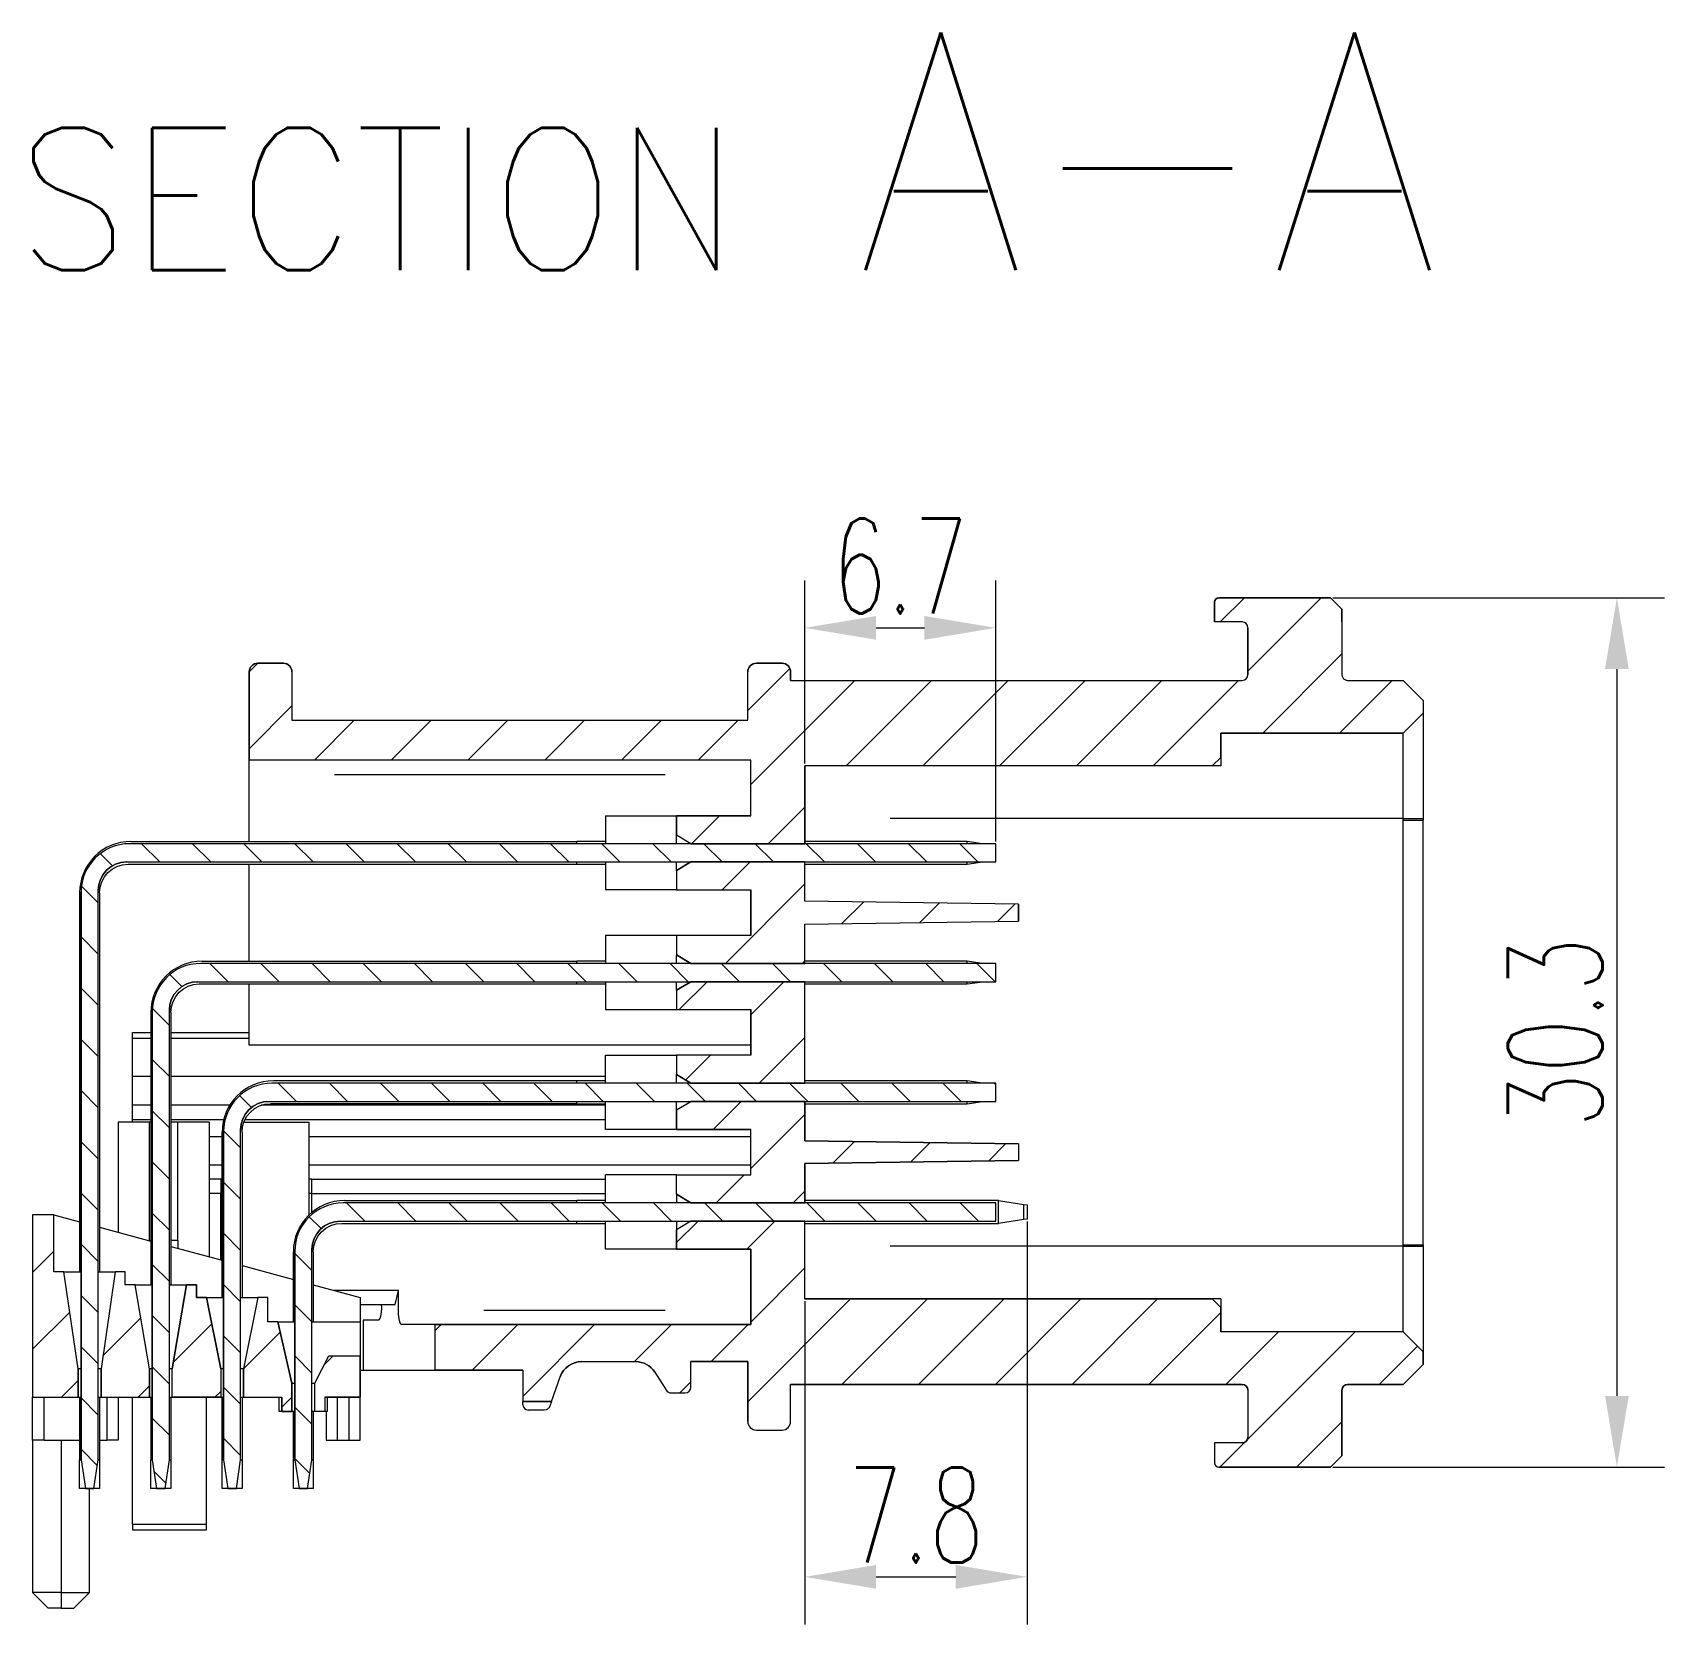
# Model space of a CAD drawing. Header units: millimetres. Extents: x 973 to 1237, y 285 to 472.
# Drawn here: x 1099.93 to 1134.29, y 377.56 to 411.07 of the extents above; entities that cross this region are included whole.
import ezdxf

# ---------------------------------------------------------------- set-up
doc = ezdxf.new("R2010")
doc.units = ezdxf.units.MM
for name, color, linetype, true_color in [('1', 7, 'Continuous', 0xffffff), ('3', 7, 'Continuous', 0xffffff), ('6', 7, 'Continuous', 0xffffff), ('7', 7, 'Continuous', 0xffffff), ('Top', 7, 'Continuous', 0xffffff)]:
    doc.layers.add(name, color=color, linetype=linetype, true_color=true_color)
doc.layers.add('尺寸线层', color=3, linetype='Continuous')
doc.styles.get("Standard").update_dxf_attribs({"font": 'txt', "bigfont": 'gbcbig.shx'})
doc.styles.add('标准', font='txt.shx', dxfattribs={"width": 0.667})
doc.dimstyles.new('小粟', dxfattribs={"dimtxt": 2, "dimasz": 1.5, "dimexe": 1, "dimexo": 0.05, "dimgap": 0.3, "dimtad": 1, "dimdsep": 46, "dimtxsty": 'Standard', "dimcen": 2.5, "dimadec": 0, "dimazin": 0, "dimtfac": 1, "dimtmove": 0, "dimatfit": 3, "dimfxl": 1, "dimlwd": 13, "dimlwe": 13, "dimarcsym": 0})
pattern_1 = [(45, (949.81, 8.5493), (-0.808223, 0.808223), [])]
pattern_2 = [(134.95437, (229.5399, 146.4343), (-0.5392443, -0.5383861), [])]

# ---------------------------------------------------------------- blocks, each defined once
blk = doc.blocks.new('*D556')
at = {"layer": 'DEFPOINTS', "color": 0}
for p in [(1127.257, 399.172), (1127.257, 380.872), (1133.287, 380.872)]:
    blk.add_point(p, dxfattribs=at)
at = {"layer": '尺寸线层', "color": 0, "lineweight": 13}
for p, q in [((1127.307, 399.172), (1134.287, 399.172)), ((1133.287, 397.672), (1133.287, 382.372)), ((1127.307, 380.872), (1134.287, 380.872))]:
    blk.add_line(p, q, dxfattribs=at)
at = {"layer": '尺寸线层', "color": 0}
for points in [[(1133.037, 397.672), (1133.537, 397.672), (1133.287, 399.172)], [(1133.037, 382.372), (1133.537, 382.372), (1133.287, 380.872)]]:
    blk.add_solid(points, dxfattribs=at)
at = {"layer": '尺寸线层', "color": 0, "insert": (1131.987, 390.022), "char_height": 2, "attachment_point": 5, "rotation": 90, "style": '标准'}
blk.add_mtext('30.3', dxfattribs=at)
blk = doc.blocks.new('*D557')
at = {"layer": 'DEFPOINTS', "color": 0}
for p in [(1120.207, 398.538), (1116.187, 395.632), (1120.207, 393.994)]:
    blk.add_point(p, dxfattribs=at)
at = {"layer": '尺寸线层', "color": 0, "lineweight": 13}
for p, q in [((1116.187, 395.682), (1116.187, 399.538)), ((1120.207, 394.044), (1120.207, 399.538)), ((1117.687, 398.538), (1118.707, 398.538))]:
    blk.add_line(p, q, dxfattribs=at)
at = {"layer": '尺寸线层', "color": 0}
for points in [[(1117.687, 398.788), (1117.687, 398.288), (1116.187, 398.538)], [(1118.707, 398.788), (1118.707, 398.288), (1120.207, 398.538)]]:
    blk.add_solid(points, dxfattribs=at)
at = {"layer": '尺寸线层', "color": 0, "insert": (1118.197, 399.838), "char_height": 2, "attachment_point": 5, "style": '标准'}
blk.add_mtext('6.7', dxfattribs=at)
blk = doc.blocks.new('*D558')
at = {"layer": 'DEFPOINTS', "color": 0}
for p in [(1120.867, 386.092), (1116.187, 384.412), (1120.867, 378.562)]:
    blk.add_point(p, dxfattribs=at)
at = {"layer": '尺寸线层', "color": 0, "lineweight": 13}
for p, q in [((1120.867, 386.042), (1120.867, 377.562)), ((1116.187, 384.362), (1116.187, 377.562)), ((1117.687, 378.562), (1119.367, 378.562))]:
    blk.add_line(p, q, dxfattribs=at)
at = {"layer": '尺寸线层', "color": 0}
for points in [[(1117.687, 378.812), (1117.687, 378.312), (1116.187, 378.562)], [(1119.367, 378.812), (1119.367, 378.312), (1120.867, 378.562)]]:
    blk.add_solid(points, dxfattribs=at)
at = {"layer": '尺寸线层', "color": 0, "insert": (1118.527, 379.862), "char_height": 2, "attachment_point": 5, "style": '标准'}
blk.add_mtext('7.8', dxfattribs=at)

msp = doc.modelspace()

# ---------------------------------------------------------------- hatches: boundary and pattern name
at = {"layer": 'Top', "linetype": 'Continuous', "lineweight": 15}
h = msp.add_hatch(dxfattribs=at)
h.set_pattern_fill('ANSI31', color=4, scale=0.36, style=0)
h.set_pattern_definition(pattern_1)
h.paths.add_polyline_path([(1115.047, 387.022), (1115.047, 387.982), (1113.487, 387.982), (1113.487, 388.39), (1113.787, 388.57), (1116.187, 388.57), (1116.187, 387.742), (1120.687, 387.679), (1120.687, 387.324), (1116.187, 387.262), (1116.187, 386.434), (1113.787, 386.434), (1113.487, 386.614), (1113.487, 387.022)])
edge = h.paths.add_edge_path()
edge.add_line((1116.187, 393.994), (1113.787, 393.994))
edge.add_line((1113.787, 393.994), (1113.487, 394.174))
edge.add_line((1113.487, 394.174), (1113.487, 394.582))
edge.add_line((1113.487, 394.582), (1115.047, 394.582))
edge.add_line((1115.047, 394.582), (1115.047, 395.752))
edge.add_line((1115.047, 395.752), (1104.487, 395.752))
edge.add_line((1104.487, 395.752), (1104.487, 397.612))
edge.add_ellipse((1104.667, 397.612), major_axis=(0, 0.18), ratio=1, start_angle=360, end_angle=450, ccw=False)
edge.add_line((1104.667, 397.792), (1105.207, 397.792))
edge.add_ellipse((1105.207, 397.612), major_axis=(0, 0.18), ratio=1, start_angle=270, end_angle=360, ccw=False)
edge.add_line((1105.387, 397.612), (1105.387, 396.592))
edge.add_line((1105.387, 396.592), (1114.987, 396.592))
edge.add_line((1114.987, 396.592), (1114.987, 397.612))
edge.add_ellipse((1115.167, 397.612), major_axis=(0, 0.18), ratio=1, start_angle=360, end_angle=450, ccw=False)
edge.add_line((1115.167, 397.792), (1115.707, 397.792))
edge.add_ellipse((1115.707, 397.612), major_axis=(0, 0.18), ratio=1, start_angle=270, end_angle=360, ccw=False)
edge.add_line((1115.887, 397.612), (1115.887, 397.432))
edge.add_line((1115.887, 397.432), (1125.398, 397.432))
edge.add_arc((1125.397, 397.552), 0.12, 270.2483, 360)
edge.add_line((1125.517, 397.552), (1125.517, 398.542))
edge.add_arc((1125.397, 398.542), 0.12, 0, 90)
edge.add_line((1125.397, 398.662), (1124.812, 398.662))
edge.add_line((1124.812, 398.662), (1124.812, 399.082))
edge.add_ellipse((1124.902, 399.082), major_axis=(0, 0.09), ratio=1, start_angle=360, end_angle=450, ccw=False)
edge.add_line((1124.902, 399.172), (1127.257, 399.172))
edge.add_line((1127.257, 399.172), (1127.497, 398.932))
edge.add_line((1127.497, 398.932), (1127.497, 398.662))
edge.add_line((1127.497, 398.662), (1127.497, 397.552))
edge.add_arc((1127.617, 397.552), 0.12, 180, 269.7517)
edge.add_line((1127.617, 397.432), (1128.787, 397.432))
edge.add_line((1128.787, 397.432), (1129.207, 397.012))
edge.add_line((1129.207, 397.012), (1129.207, 396.742))
edge.add_line((1129.207, 396.742), (1128.787, 396.322))
edge.add_line((1128.787, 396.322), (1124.947, 396.322))
edge.add_line((1124.947, 396.322), (1124.947, 395.812))
edge.add_line((1124.947, 395.812), (1124.767, 395.632))
edge.add_line((1124.767, 395.632), (1116.187, 395.632))
edge.add_line((1116.187, 395.632), (1116.187, 393.994))
edge = h.paths.add_edge_path()
edge.add_line((1116.187, 386.05), (1113.787, 386.05))
edge.add_line((1113.787, 386.05), (1113.487, 385.87))
edge.add_line((1113.487, 385.87), (1113.487, 385.462))
edge.add_line((1113.487, 385.462), (1115.047, 385.462))
edge.add_line((1115.047, 385.462), (1115.047, 383.872))
edge.add_line((1115.047, 383.872), (1108.397, 383.872))
edge.add_line((1108.397, 383.872), (1108.397, 382.912))
edge.add_line((1108.397, 382.912), (1110.247, 382.912))
edge.add_line((1110.247, 382.912), (1110.247, 382.252))
edge.add_line((1110.247, 382.252), (1110.851, 382.252))
edge.add_line((1110.851, 382.252), (1111.034, 382.772))
edge.add_ellipse((1111.487, 382.612), major_axis=(0, 0.48), ratio=1, start_angle=360, end_angle=430.56, ccw=False)
edge.add_line((1111.487, 383.092), (1112.624, 383.092))
edge.add_ellipse((1112.624, 382.612), major_axis=(0, 0.48), ratio=1, start_angle=302.4712, end_angle=360, ccw=False)
edge.add_line((1113.029, 382.87), (1113.272, 382.487))
edge.add_arc((1113.373, 382.552), 0.12, 212.4712, 270)
edge.add_line((1113.373, 382.432), (1113.667, 382.432))
edge.add_arc((1113.667, 382.552), 0.12, 270, 360)
edge.add_line((1113.787, 382.552), (1113.787, 383.092))
edge.add_line((1113.787, 383.092), (1114.987, 383.092))
edge.add_line((1114.987, 383.092), (1114.987, 381.832))
edge.add_arc((1115.167, 381.832), 0.18, 180, 270)
edge.add_line((1115.167, 381.652), (1115.707, 381.652))
edge.add_arc((1115.707, 381.832), 0.18, 270, 360)
edge.add_line((1115.887, 381.832), (1115.887, 382.612))
edge.add_line((1115.887, 382.612), (1125.397, 382.612))
edge.add_ellipse((1125.397, 382.492), major_axis=(0, 0.12), ratio=1, start_angle=270, end_angle=360, ccw=False)
edge.add_line((1125.517, 382.492), (1125.517, 381.502))
edge.add_ellipse((1125.397, 381.502), major_axis=(0, 0.12), ratio=1, start_angle=180, end_angle=270, ccw=False)
edge.add_line((1125.397, 381.382), (1124.812, 381.382))
edge.add_line((1124.812, 381.382), (1124.812, 380.962))
edge.add_arc((1124.902, 380.962), 0.09, 180, 270)
edge.add_line((1124.902, 380.872), (1127.257, 380.872))
edge.add_line((1127.257, 380.872), (1127.497, 381.112))
edge.add_line((1127.497, 381.112), (1127.497, 381.382))
edge.add_line((1127.497, 381.382), (1127.497, 382.492))
edge.add_ellipse((1127.617, 382.492), major_axis=(0, 0.12), ratio=1, start_angle=360, end_angle=450, ccw=False)
edge.add_line((1127.617, 382.612), (1128.787, 382.612))
edge.add_line((1128.787, 382.612), (1129.207, 383.032))
edge.add_line((1129.207, 383.032), (1129.207, 383.302))
edge.add_line((1129.207, 383.302), (1128.787, 383.722))
edge.add_line((1128.787, 383.722), (1124.947, 383.722))
edge.add_line((1124.947, 383.722), (1124.947, 384.232))
edge.add_line((1124.947, 384.232), (1124.767, 384.412))
edge.add_line((1124.767, 384.412), (1116.187, 384.412))
edge.add_line((1116.187, 384.412), (1116.187, 386.05))
h.paths.add_polyline_path([(1113.487, 393.43), (1113.487, 393.022), (1115.047, 393.022), (1115.047, 392.062), (1113.487, 392.062), (1113.487, 391.654), (1113.787, 391.474), (1116.187, 391.474), (1116.187, 392.302), (1120.687, 392.364), (1120.687, 392.719), (1116.187, 392.782), (1116.187, 393.61), (1113.787, 393.61)])
h.paths.add_polyline_path([(1113.487, 390.91), (1113.487, 390.502), (1115.047, 390.502), (1115.047, 389.542), (1113.487, 389.542), (1113.487, 389.134), (1113.787, 388.954), (1116.187, 388.954), (1116.187, 391.09), (1113.787, 391.09)])
h = msp.add_hatch(dxfattribs=at)
h.set_pattern_fill('ANSI31', color=4, scale=0.24, angle=89.9544, style=0)
h.set_pattern_definition(pattern_2)
edge = h.paths.add_edge_path()
edge.add_line((1101.907, 393.61), (1120.207, 393.61))
edge.add_line((1120.207, 393.61), (1120.207, 393.994))
edge.add_line((1120.207, 393.994), (1101.967, 393.994))
edge.add_arc((1101.967, 392.974), 1.02, 90, 180)
edge.add_line((1100.947, 392.974), (1100.947, 381.022))
edge.add_line((1100.947, 381.022), (1101.037, 380.422))
edge.add_line((1101.037, 380.422), (1101.217, 380.422))
edge.add_line((1101.217, 380.422), (1101.307, 381.022))
edge.add_line((1101.307, 381.022), (1101.307, 393.01))
edge.add_ellipse((1101.907, 393.01), major_axis=(0, 0.6), ratio=1, start_angle=360, end_angle=450, ccw=False)
h = msp.add_hatch(dxfattribs=at)
h.set_pattern_fill('ANSI31', color=4, scale=0.24, angle=89.9544, style=0)
h.set_pattern_definition(pattern_2)
edge = h.paths.add_edge_path()
edge.add_line((1103.407, 391.09), (1120.207, 391.09))
edge.add_line((1120.207, 391.09), (1120.207, 391.474))
edge.add_line((1120.207, 391.474), (1103.467, 391.474))
edge.add_arc((1103.467, 390.454), 1.02, 90, 180)
edge.add_line((1102.447, 390.454), (1102.447, 381.022))
edge.add_line((1102.447, 381.022), (1102.537, 380.422))
edge.add_line((1102.537, 380.422), (1102.717, 380.422))
edge.add_line((1102.717, 380.422), (1102.807, 381.022))
edge.add_line((1102.807, 381.022), (1102.807, 390.49))
edge.add_ellipse((1103.407, 390.49), major_axis=(0, 0.6), ratio=1, start_angle=360, end_angle=450, ccw=False)
h = msp.add_hatch(dxfattribs=at)
h.set_pattern_fill('ANSI31', color=4, scale=0.24, angle=89.9544, style=0)
h.set_pattern_definition(pattern_2)
edge = h.paths.add_edge_path()
edge.add_line((1104.907, 388.57), (1120.207, 388.57))
edge.add_line((1120.207, 388.57), (1120.207, 388.954))
edge.add_line((1120.207, 388.954), (1104.967, 388.954))
edge.add_arc((1104.967, 387.934), 1.02, 90, 180)
edge.add_line((1103.947, 387.934), (1103.947, 381.022))
edge.add_line((1103.947, 381.022), (1104.037, 380.422))
edge.add_line((1104.037, 380.422), (1104.217, 380.422))
edge.add_line((1104.217, 380.422), (1104.307, 381.022))
edge.add_line((1104.307, 381.022), (1104.307, 387.97))
edge.add_ellipse((1104.907, 387.97), major_axis=(0, 0.6), ratio=1, start_angle=360, end_angle=450, ccw=False)
h = msp.add_hatch(dxfattribs=at)
h.set_pattern_fill('ANSI31', color=4, scale=0.24, angle=89.9544, style=0)
h.set_pattern_definition(pattern_2)
edge = h.paths.add_edge_path()
edge.add_line((1106.407, 386.05), (1120.207, 386.05))
edge.add_line((1120.207, 386.05), (1120.207, 386.434))
edge.add_line((1120.207, 386.434), (1106.467, 386.434))
edge.add_arc((1106.467, 385.414), 1.02, 90, 180)
edge.add_line((1105.447, 385.414), (1105.447, 381.022))
edge.add_line((1105.447, 381.022), (1105.537, 380.422))
edge.add_line((1105.537, 380.422), (1105.717, 380.422))
edge.add_line((1105.717, 380.422), (1105.807, 381.022))
edge.add_line((1105.807, 381.022), (1105.807, 385.45))
edge.add_ellipse((1106.407, 385.45), major_axis=(0, 0.6), ratio=1, start_angle=360, end_angle=450, ccw=False)
at = {"layer": 'Top', "linetype": 'Continuous', "lineweight": 18}
h = msp.add_hatch(dxfattribs=at)
h.set_pattern_fill('ANSI31', scale=0.36, style=0)
h.set_pattern_definition(pattern_1)
h.paths.add_polyline_path([(1106.827, 382.342), (1106.077, 382.342), (1106.077, 382.042), (1105.867, 382.042), (1105.867, 382.642), (1106.167, 383.212), (1106.827, 383.212)])
h.paths.add_polyline_path([(1105.087, 383.932), (1104.877, 383.932), (1104.877, 384.442), (1104.667, 384.442), (1104.367, 382.942), (1104.367, 382.342), (1105.177, 382.342), (1105.177, 382.042), (1105.387, 382.042), (1105.387, 382.642)])
h.paths.add_polyline_path([(1101.877, 384.712), (1101.877, 384.982), (1101.667, 384.982), (1101.367, 382.942), (1101.367, 382.342), (1102.387, 382.342), (1102.387, 382.942), (1102.087, 384.712)])
h.paths.add_polyline_path([(1102.867, 382.342), (1102.867, 382.942), (1103.167, 384.712), (1103.377, 384.712), (1103.377, 384.442), (1103.587, 384.442), (1103.887, 382.942), (1103.887, 382.342)])
h.paths.add_polyline_path([(1100.587, 384.982), (1100.377, 384.982), (1100.377, 386.182), (1099.927, 386.182), (1099.927, 382.342), (1100.887, 382.342), (1100.887, 382.942)])

# ---------------------------------------------------------------- linework, layer by layer
at = {"layer": '1', "color": 7, "linetype": 'Continuous', "lineweight": 18}
for p, q in [((1124.812, 398.662), (1124.812, 399.082)), ((1124.902, 399.172), (1127.257, 399.172)), ((1127.257, 399.172), (1127.497, 398.932)), ((1127.497, 398.932), (1127.497, 398.662)), ((1125.397, 398.662), (1124.812, 398.662)), ((1127.497, 398.662), (1127.497, 397.552)), ((1125.517, 397.552), (1125.517, 398.542)), ((1104.487, 395.752), (1104.487, 397.612)), ((1104.667, 397.792), (1105.207, 397.792)), ((1105.387, 397.612), (1105.387, 396.592)), ((1114.987, 396.592), (1114.987, 397.612)), ((1115.167, 397.792), (1115.707, 397.792)), ((1115.887, 397.612), (1115.887, 397.432)), ((1115.887, 397.432), (1125.398, 397.432)), ((1127.617, 397.432), (1128.787, 397.432)), ((1128.787, 397.432), (1129.207, 397.012)), ((1129.207, 397.012), (1129.207, 396.742)), ((1105.387, 396.592), (1114.987, 396.592)), ((1129.207, 396.742), (1128.787, 396.322)), ((1128.787, 396.322), (1124.947, 396.322)), ((1124.947, 396.322), (1124.947, 395.812)), ((1115.047, 395.752), (1104.487, 395.752)), ((1115.047, 394.582), (1115.047, 395.752)), ((1124.767, 395.632), (1116.187, 395.632)), ((1116.187, 395.632), (1116.187, 393.994)), ((1124.947, 395.812), (1124.767, 395.632)), ((1113.487, 394.174), (1113.487, 394.582)), ((1113.487, 394.582), (1115.047, 394.582)), ((1113.787, 393.994), (1113.487, 394.174)), ((1120.207, 393.994), (1101.967, 393.994)), ((1116.187, 393.994), (1113.787, 393.994)), ((1120.207, 393.61), (1120.207, 393.994)), ((1101.907, 393.61), (1120.207, 393.61)), ((1113.787, 393.61), (1113.487, 393.43)), ((1113.487, 393.43), (1113.487, 393.022)), ((1116.187, 393.61), (1113.787, 393.61)), ((1116.187, 392.782), (1116.187, 393.61)), ((1100.947, 392.974), (1100.947, 381.022)), ((1101.307, 381.022), (1101.307, 393.01)), ((1113.487, 393.022), (1115.047, 393.022)), ((1115.047, 393.022), (1115.047, 392.062)), ((1120.687, 392.719), (1116.187, 392.782)), ((1120.687, 392.364), (1120.687, 392.719)), ((1115.047, 392.062), (1113.487, 392.062)), ((1113.487, 392.062), (1113.487, 391.654)), ((1116.187, 392.302), (1120.687, 392.364)), ((1116.187, 391.474), (1116.187, 392.302)), ((1120.207, 391.474), (1103.467, 391.474)), ((1113.487, 391.654), (1113.787, 391.474)), ((1113.787, 391.474), (1116.187, 391.474)), ((1120.207, 391.09), (1120.207, 391.474)), ((1103.407, 391.09), (1120.207, 391.09)), ((1113.787, 391.09), (1113.487, 390.91)), ((1116.187, 391.09), (1113.787, 391.09)), ((1116.187, 388.954), (1116.187, 391.09)), ((1113.487, 390.91), (1113.487, 390.502)), ((1102.447, 390.454), (1102.447, 381.022)), ((1102.807, 381.022), (1102.807, 390.49)), ((1113.487, 390.502), (1115.047, 390.502)), ((1115.047, 390.502), (1115.047, 389.542)), ((1115.047, 389.542), (1113.487, 389.542)), ((1113.487, 389.542), (1113.487, 389.134)), ((1120.207, 388.954), (1104.967, 388.954)), ((1113.487, 389.134), (1113.787, 388.954)), ((1113.787, 388.954), (1116.187, 388.954)), ((1120.207, 388.57), (1120.207, 388.954)), ((1104.907, 388.57), (1120.207, 388.57)), ((1113.487, 388.39), (1113.787, 388.57)), ((1113.487, 387.982), (1113.487, 388.39)), ((1113.787, 388.57), (1116.187, 388.57)), ((1116.187, 388.57), (1116.187, 387.742)), ((1103.947, 387.934), (1103.947, 381.022)), ((1104.307, 381.022), (1104.307, 387.97)), ((1115.047, 387.982), (1113.487, 387.982)), ((1115.047, 387.022), (1115.047, 387.982)), ((1116.187, 387.742), (1120.687, 387.679)), ((1120.687, 387.679), (1120.687, 387.324)), ((1120.687, 387.324), (1116.187, 387.262)), ((1116.187, 387.262), (1116.187, 386.434)), ((1113.487, 386.614), (1113.487, 387.022)), ((1113.487, 387.022), (1115.047, 387.022)), ((1113.787, 386.434), (1113.487, 386.614)), ((1120.207, 386.434), (1106.467, 386.434)), ((1116.187, 386.434), (1113.787, 386.434)), ((1120.207, 386.05), (1120.207, 386.434)), ((1100.377, 386.182), (1099.927, 386.182)), ((1099.927, 386.182), (1099.927, 382.342)), ((1100.377, 384.982), (1100.377, 386.182)), ((1106.407, 386.05), (1120.207, 386.05)), ((1113.787, 386.05), (1113.487, 385.87)), ((1113.487, 385.87), (1113.487, 385.462)), ((1116.187, 386.05), (1113.787, 386.05)), ((1116.187, 384.412), (1116.187, 386.05)), ((1105.447, 385.414), (1105.447, 381.022)), ((1105.807, 381.022), (1105.807, 385.45)), ((1113.487, 385.462), (1115.047, 385.462)), ((1115.047, 385.462), (1115.047, 383.872)), ((1100.587, 384.982), (1100.377, 384.982)), ((1100.887, 382.942), (1100.587, 384.982)), ((1101.667, 384.982), (1101.367, 382.942)), ((1101.877, 384.982), (1101.667, 384.982)), ((1101.877, 384.712), (1101.877, 384.982)), ((1102.087, 384.712), (1101.877, 384.712)), ((1102.387, 382.942), (1102.087, 384.712)), ((1102.867, 382.942), (1103.167, 384.712)), ((1103.167, 384.712), (1103.377, 384.712)), ((1103.377, 384.712), (1103.377, 384.442)), ((1103.377, 384.442), (1103.587, 384.442)), ((1103.587, 384.442), (1103.887, 382.942)), ((1104.667, 384.442), (1104.367, 382.942)), ((1104.877, 384.442), (1104.667, 384.442)), ((1104.877, 383.932), (1104.877, 384.442)), ((1124.767, 384.412), (1116.187, 384.412)), ((1124.947, 384.232), (1124.767, 384.412)), ((1124.947, 383.722), (1124.947, 384.232)), ((1105.087, 383.932), (1104.877, 383.932)), ((1105.387, 382.642), (1105.087, 383.932)), ((1115.047, 383.872), (1108.397, 383.872)), ((1108.397, 383.872), (1108.397, 382.912)), ((1128.787, 383.722), (1124.947, 383.722)), ((1129.207, 383.302), (1128.787, 383.722)), ((1105.867, 382.642), (1106.167, 383.212)), ((1106.167, 383.212), (1106.827, 383.212)), ((1106.827, 383.212), (1106.827, 382.342)), ((1129.207, 383.032), (1129.207, 383.302)), ((1100.887, 382.342), (1100.887, 382.942)), ((1101.367, 382.942), (1101.367, 382.342)), ((1102.387, 382.342), (1102.387, 382.942)), ((1102.867, 382.342), (1102.867, 382.942)), ((1103.887, 382.942), (1103.887, 382.342)), ((1104.367, 382.942), (1104.367, 382.342)), ((1108.397, 382.912), (1110.247, 382.912)), ((1110.247, 382.912), (1110.247, 382.252)), ((1110.851, 382.252), (1111.034, 382.772)), ((1111.487, 383.092), (1112.624, 383.092)), ((1113.029, 382.87), (1113.272, 382.487)), ((1113.787, 382.552), (1113.787, 383.092)), ((1113.787, 383.092), (1114.987, 383.092)), ((1114.987, 383.092), (1114.987, 381.832)), ((1128.787, 382.612), (1129.207, 383.032)), ((1105.387, 382.042), (1105.387, 382.642)), ((1105.867, 382.042), (1105.867, 382.642)), ((1113.373, 382.432), (1113.667, 382.432)), ((1115.887, 381.832), (1115.887, 382.612)), ((1115.887, 382.612), (1125.397, 382.612)), ((1125.517, 382.492), (1125.517, 381.502)), ((1127.497, 381.382), (1127.497, 382.492)), ((1127.617, 382.612), (1128.787, 382.612)), ((1099.927, 382.342), (1100.887, 382.342)), ((1101.367, 382.342), (1102.387, 382.342)), ((1103.887, 382.342), (1102.867, 382.342)), ((1104.367, 382.342), (1105.177, 382.342)), ((1105.177, 382.342), (1105.177, 382.042)), ((1106.827, 382.342), (1106.077, 382.342)), ((1106.077, 382.342), (1106.077, 382.042)), ((1110.247, 382.252), (1110.851, 382.252)), ((1105.177, 382.042), (1105.387, 382.042)), ((1106.077, 382.042), (1105.867, 382.042)), ((1115.167, 381.652), (1115.707, 381.652)), ((1125.397, 381.382), (1124.812, 381.382)), ((1124.812, 381.382), (1124.812, 380.962)), ((1127.257, 380.872), (1127.497, 381.112)), ((1127.497, 381.112), (1127.497, 381.382)), ((1100.947, 381.022), (1101.037, 380.422)), ((1101.217, 380.422), (1101.307, 381.022)), ((1102.447, 381.022), (1102.537, 380.422)), ((1102.717, 380.422), (1102.807, 381.022)), ((1103.947, 381.022), (1104.037, 380.422)), ((1104.217, 380.422), (1104.307, 381.022)), ((1105.447, 381.022), (1105.537, 380.422)), ((1105.717, 380.422), (1105.807, 381.022)), ((1124.902, 380.872), (1127.257, 380.872)), ((1101.037, 380.422), (1101.217, 380.422)), ((1102.537, 380.422), (1102.717, 380.422)), ((1104.037, 380.422), (1104.217, 380.422)), ((1105.537, 380.422), (1105.717, 380.422))]:
    msp.add_line(p, q, dxfattribs=at)
at = {"layer": '1', "color": 7, "linetype": 'Continuous', "lineweight": 18, "extrusion": (0, 0, -1)}
for centre, radius, start, end in [((-1124.902, 399.082), 0.09, 0, 90), ((-1104.667, 397.612), 0.18, 0, 90), ((-1105.207, 397.612), 0.18, 90, 180), ((-1115.167, 397.612), 0.18, 0, 90), ((-1115.707, 397.612), 0.18, 90, 180), ((-1101.907, 393.01), 0.6, 0, 90), ((-1103.407, 390.49), 0.6, 0, 90), ((-1104.907, 387.97), 0.6, 0, 90), ((-1106.407, 385.45), 0.6, 0, 90), ((-1111.487, 382.612), 0.48, 19.44, 90), ((-1112.624, 382.612), 0.48, 90, 147.5288), ((-1125.397, 382.492), 0.12, 90, 180), ((-1127.617, 382.492), 0.12, 0, 90), ((-1125.397, 381.502), 0.12, 180, 270)]:
    msp.add_arc(centre, radius, start, end, dxfattribs=at)
at = {"layer": '1', "color": 7, "linetype": 'Continuous', "lineweight": 18}
for centre, radius, start, end in [((1125.397, 398.542), 0.12, 0, 90), ((1125.397, 397.552), 0.12, 270.2483, 0), ((1127.617, 397.552), 0.12, 180, 269.7517), ((1101.967, 392.974), 1.02, 90, 180), ((1103.467, 390.454), 1.02, 90, 180), ((1104.967, 387.934), 1.02, 90, 180), ((1106.467, 385.414), 1.02, 90, 180), ((1113.373, 382.552), 0.12, 212.4712, 270), ((1113.667, 382.552), 0.12, 270, 0), ((1115.167, 381.832), 0.18, 180, 270), ((1115.707, 381.832), 0.18, 270, 0), ((1124.902, 380.962), 0.09, 180, 270)]:
    msp.add_arc(centre, radius, start, end, dxfattribs=at)
at = {"layer": '3', "color": 7, "linetype": 'Continuous', "lineweight": 18}
for p, q in [((1124.812, 399.082), (1124.812, 398.662)), ((1127.257, 399.172), (1124.902, 399.172)), ((1127.257, 399.172), (1127.497, 398.932)), ((1127.497, 398.662), (1127.497, 398.932)), ((1125.397, 398.662), (1124.812, 398.662)), ((1127.497, 398.662), (1127.497, 397.552)), ((1125.517, 398.542), (1125.517, 397.552)), ((1104.487, 397.612), (1104.487, 395.752)), ((1105.207, 397.792), (1104.667, 397.792)), ((1105.387, 397.612), (1105.387, 396.592)), ((1114.987, 396.592), (1114.987, 397.612)), ((1115.707, 397.792), (1115.167, 397.792)), ((1115.887, 397.432), (1115.887, 397.612)), ((1115.887, 397.432), (1125.398, 397.432)), ((1127.617, 397.432), (1128.787, 397.432)), ((1128.787, 397.432), (1129.207, 397.012)), ((1129.207, 397.012), (1129.207, 396.742)), ((1105.387, 396.592), (1114.987, 396.592)), ((1128.787, 396.322), (1129.207, 396.742)), ((1129.207, 396.742), (1129.207, 394.522)), ((1124.947, 395.812), (1124.947, 396.322)), ((1124.947, 396.322), (1128.787, 396.322)), ((1128.787, 394.522), (1128.787, 396.322)), ((1115.047, 395.752), (1104.487, 395.752)), ((1104.487, 395.452), (1104.487, 395.752)), ((1115.047, 394.582), (1115.047, 395.752)), ((1124.767, 395.632), (1116.187, 395.632)), ((1116.187, 393.994), (1116.187, 395.632)), ((1124.767, 395.632), (1124.947, 395.812)), ((1124.947, 395.632), (1124.767, 395.632)), ((1124.947, 395.812), (1124.947, 395.632)), ((1104.487, 394.042), (1104.487, 395.452)), ((1111.987, 394.582), (1111.987, 393.994)), ((1111.987, 394.582), (1113.487, 394.582)), ((1115.047, 394.582), (1113.487, 394.582)), ((1113.487, 394.582), (1113.487, 394.174)), ((1128.787, 394.492), (1128.787, 394.522)), ((1128.787, 385.552), (1128.787, 394.492)), ((1129.207, 394.522), (1129.207, 394.492)), ((1129.207, 385.552), (1129.207, 394.492)), ((1113.787, 393.994), (1113.487, 394.174)), ((1113.487, 393.994), (1113.487, 394.174)), ((1113.787, 393.994), (1116.187, 393.994)), ((1104.487, 391.522), (1104.487, 393.562)), ((1111.987, 393.61), (1111.987, 393.022)), ((1113.487, 393.43), (1113.787, 393.61)), ((1113.487, 393.43), (1113.487, 393.61)), ((1113.487, 393.43), (1113.487, 393.022)), ((1116.187, 393.61), (1113.787, 393.61)), ((1116.187, 392.782), (1116.187, 393.61)), ((1113.487, 393.022), (1111.987, 393.022)), ((1113.487, 393.022), (1115.047, 393.022)), ((1115.047, 392.062), (1115.047, 393.022)), ((1120.687, 392.719), (1116.187, 392.782)), ((1120.687, 392.719), (1120.687, 392.364)), ((1111.987, 392.062), (1111.987, 391.474)), ((1113.487, 392.062), (1111.987, 392.062)), ((1113.487, 392.062), (1113.487, 391.654)), ((1115.047, 392.062), (1113.487, 392.062)), ((1116.187, 392.302), (1120.687, 392.364)), ((1116.187, 391.474), (1116.187, 392.302)), ((1113.787, 391.474), (1113.487, 391.654)), ((1113.487, 391.474), (1113.487, 391.654)), ((1113.787, 391.474), (1116.187, 391.474)), ((1104.487, 389.752), (1104.487, 391.042)), ((1111.987, 391.09), (1111.987, 390.502)), ((1113.487, 390.91), (1113.787, 391.09)), ((1113.487, 390.91), (1113.487, 391.09)), ((1116.187, 391.09), (1113.787, 391.09)), ((1116.187, 388.954), (1116.187, 391.09)), ((1113.487, 390.91), (1113.487, 390.502)), ((1111.987, 390.502), (1113.487, 390.502)), ((1113.487, 390.502), (1115.047, 390.502)), ((1115.047, 389.542), (1115.047, 390.502)), ((1102.027, 390.022), (1102.417, 390.022)), ((1102.027, 389.902), (1102.027, 390.022)), ((1102.837, 390.022), (1104.487, 390.022)), ((1102.027, 389.092), (1102.027, 389.902)), ((1115.047, 389.752), (1104.487, 389.752)), ((1111.987, 388.954), (1111.987, 389.542)), ((1111.987, 389.542), (1113.487, 389.542)), ((1113.487, 389.542), (1113.487, 389.134)), ((1115.047, 389.542), (1113.487, 389.542)), ((1102.417, 389.092), (1102.027, 389.092)), ((1102.027, 388.492), (1102.027, 389.092)), ((1111.987, 389.092), (1102.837, 389.092)), ((1113.787, 388.954), (1113.487, 389.134)), ((1113.487, 388.954), (1113.487, 389.134)), ((1113.787, 388.954), (1116.187, 388.954)), ((1102.417, 388.492), (1102.027, 388.492)), ((1102.027, 388.192), (1102.027, 388.492)), ((1104.08, 388.492), (1102.837, 388.492)), ((1111.987, 388.492), (1104.75, 388.492)), ((1111.987, 387.982), (1111.987, 388.57)), ((1113.487, 388.39), (1113.787, 388.57)), ((1113.487, 388.39), (1113.487, 388.57)), ((1113.487, 388.39), (1113.487, 387.982)), ((1116.187, 388.57), (1113.787, 388.57)), ((1116.187, 387.742), (1116.187, 388.57)), ((1102.027, 388.132), (1102.027, 388.192)), ((1102.027, 388.192), (1102.417, 388.192)), ((1102.837, 388.192), (1103.952, 388.192)), ((1104.402, 388.192), (1111.987, 388.192)), ((1113.487, 387.982), (1111.987, 387.982)), ((1113.487, 387.982), (1115.047, 387.982)), ((1115.047, 387.022), (1115.047, 387.982)), ((1103.647, 387.832), (1103.917, 387.832)), ((1105.747, 387.832), (1115.047, 387.832)), ((1120.687, 387.679), (1116.187, 387.742)), ((1120.687, 387.679), (1120.687, 387.324)), ((1103.647, 387.232), (1103.917, 387.232)), ((1105.747, 387.232), (1115.047, 387.232)), ((1116.187, 387.262), (1120.687, 387.324)), ((1116.187, 386.434), (1116.187, 387.262)), ((1103.887, 386.932), (1103.647, 386.932)), ((1103.887, 386.932), (1103.887, 386.632)), ((1103.917, 386.932), (1103.887, 386.932)), ((1105.807, 386.932), (1105.747, 386.932)), ((1105.807, 386.632), (1105.807, 386.932)), ((1105.807, 386.932), (1111.987, 386.932)), ((1111.987, 386.434), (1111.987, 387.022)), ((1113.487, 387.022), (1111.987, 387.022)), ((1113.487, 386.614), (1113.487, 387.022)), ((1113.487, 387.022), (1115.047, 387.022)), ((1103.887, 386.632), (1103.647, 386.632)), ((1103.887, 385.235), (1103.887, 386.632)), ((1103.917, 386.632), (1103.887, 386.632)), ((1105.807, 386.632), (1105.747, 386.632)), ((1105.807, 386.233), (1105.807, 386.632)), ((1105.807, 386.632), (1111.987, 386.632)), ((1113.487, 386.614), (1113.787, 386.434)), ((1113.487, 386.614), (1113.487, 386.434)), ((1113.787, 386.434), (1116.187, 386.434)), ((1103.917, 385.87), (1103.887, 385.87)), ((1111.987, 385.462), (1111.987, 386.05)), ((1113.787, 386.05), (1113.487, 385.87)), ((1113.487, 386.05), (1113.487, 385.87)), ((1113.487, 385.462), (1113.487, 385.87)), ((1116.187, 386.05), (1113.787, 386.05)), ((1116.187, 384.412), (1116.187, 386.05)), ((1128.787, 385.522), (1128.787, 385.552)), ((1128.787, 383.722), (1128.787, 385.522)), ((1129.207, 385.552), (1129.207, 385.522)), ((1129.207, 385.522), (1129.207, 383.302)), ((1113.487, 385.462), (1111.987, 385.462)), ((1115.047, 385.462), (1113.487, 385.462)), ((1115.047, 383.872), (1115.047, 385.462)), ((1107.63, 384.592), (1106.271, 384.592)), ((1107.559, 384.292), (1107.63, 384.592)), ((1107.63, 384.172), (1107.63, 384.592)), ((1106.827, 384.292), (1107.559, 384.292)), ((1107.273, 384.262), (1107.273, 384.292)), ((1116.187, 384.412), (1124.767, 384.412)), ((1124.767, 384.412), (1124.947, 384.232)), ((1124.947, 384.412), (1124.767, 384.412)), ((1124.947, 384.412), (1124.947, 384.232)), ((1124.947, 384.232), (1124.947, 383.722)), ((1106.887, 383.962), (1106.887, 382.912)), ((1107.202, 383.962), (1106.887, 383.962)), ((1108.397, 383.872), (1107.702, 383.872)), ((1108.397, 383.872), (1115.047, 383.872)), ((1108.397, 383.872), (1108.397, 382.912)), ((1128.787, 383.722), (1124.947, 383.722)), ((1129.207, 383.302), (1128.787, 383.722)), ((1129.207, 383.302), (1129.207, 383.032)), ((1106.827, 382.912), (1106.887, 382.912)), ((1106.887, 382.912), (1108.397, 382.912)), ((1110.247, 382.912), (1108.397, 382.912)), ((1110.247, 382.912), (1110.247, 382.252)), ((1110.851, 382.252), (1111.034, 382.772)), ((1111.487, 383.092), (1112.624, 383.092)), ((1113.029, 382.87), (1113.272, 382.487)), ((1113.787, 382.552), (1113.787, 383.092)), ((1114.987, 383.092), (1113.787, 383.092)), ((1114.987, 381.832), (1114.987, 383.092)), ((1129.207, 383.032), (1128.787, 382.612)), ((1113.373, 382.432), (1113.667, 382.432)), ((1115.887, 381.832), (1115.887, 382.612)), ((1125.397, 382.612), (1115.887, 382.612)), ((1125.517, 382.492), (1125.517, 381.502)), ((1127.497, 382.492), (1127.497, 381.382)), ((1128.787, 382.612), (1127.617, 382.612)), ((1102.027, 379.672), (1102.027, 382.342)), ((1103.587, 379.672), (1103.587, 382.342)), ((1110.851, 382.252), (1110.247, 382.252)), ((1110.247, 382.192), (1110.247, 382.252)), ((1110.851, 382.252), (1110.816, 382.152)), ((1110.702, 382.072), (1110.367, 382.072)), ((1115.167, 381.652), (1115.707, 381.652)), ((1125.397, 381.382), (1124.812, 381.382)), ((1124.812, 381.382), (1124.812, 380.962)), ((1127.497, 381.112), (1127.257, 380.872)), ((1127.497, 381.382), (1127.497, 381.112)), ((1127.257, 380.872), (1124.902, 380.872)), ((1102.027, 379.672), (1102.027, 379.552)), ((1103.587, 379.552), (1103.587, 379.672)), ((1102.027, 379.552), (1103.587, 379.552))]:
    msp.add_line(p, q, dxfattribs=at)
at = {"layer": '3', "color": 155, "linetype": 'Continuous', "lineweight": 13}
for p, q in [((1106.287, 395.452), (1113.247, 395.452)), ((1128.787, 394.522), (1117.987, 394.522)), ((1128.787, 394.522), (1129.207, 394.522)), ((1128.787, 394.492), (1129.207, 394.492)), ((1102.027, 389.902), (1102.417, 389.902)), ((1102.837, 389.902), (1104.487, 389.902)), ((1128.787, 385.522), (1117.987, 385.522)), ((1128.787, 385.552), (1129.207, 385.552)), ((1128.787, 385.522), (1129.207, 385.522)), ((1113.247, 384.172), (1109.43, 384.172)), ((1102.027, 379.672), (1103.587, 379.672))]:
    msp.add_line(p, q, dxfattribs=at)
at = {"layer": '3', "color": 7, "linetype": 'Continuous', "lineweight": 18}
for centre, radius, start, end in [((1124.902, 399.082), 0.09, 90, 180), ((1125.397, 398.542), 0.12, 0, 90), ((1104.667, 397.612), 0.18, 90, 180), ((1105.207, 397.612), 0.18, 0, 90), ((1115.167, 397.612), 0.18, 90, 180), ((1115.707, 397.612), 0.18, 0, 90), ((1125.397, 397.552), 0.12, 270.2483, 0), ((1127.617, 397.552), 0.12, 180, 269.7517), ((1111.487, 382.612), 0.48, 90, 160.56), ((1112.624, 382.612), 0.48, 32.4712, 90), ((1113.373, 382.552), 0.12, 212.4712, 270), ((1113.667, 382.552), 0.12, 270, 0), ((1125.397, 382.492), 0.12, 0, 90), ((1127.617, 382.492), 0.12, 90, 180), ((1110.367, 382.192), 0.12, 180, 270), ((1115.167, 381.832), 0.18, 180, 270), ((1115.707, 381.832), 0.18, 270, 0), ((1125.397, 381.502), 0.12, 270, 0), ((1124.902, 380.962), 0.09, 180, 270)]:
    msp.add_arc(centre, radius, start, end, dxfattribs=at)
at = {"layer": '3', "color": 7, "linetype": 'Continuous', "lineweight": 18, "extrusion": (0, 0, -1)}
msp.add_arc((-1110.702, 382.192), 0.12, 199.44, 270, dxfattribs=at)
at = {"layer": '3', "color": 7, "linetype": 'Continuous', "lineweight": 18}
for points in [[(1107.273, 384.262), (1107.273, 384.086), (1107.243, 383.962), (1107.202, 383.962)], [(1107.702, 383.872), (1107.66, 383.872), (1107.63, 383.996), (1107.63, 384.172)]]:
    msp.add_rational_spline(points, [1, 0.804737854124, 0.804737854124, 1], degree=3, dxfattribs=at)
at = {"layer": '6', "color": 7, "linetype": 'Continuous', "lineweight": 18}
for p, q in [((1102.387, 388.132), (1101.727, 388.132)), ((1101.727, 388.132), (1101.727, 385.818)), ((1102.417, 388.132), (1102.387, 388.132)), ((1102.387, 385.64), (1102.387, 388.132)), ((1102.987, 388.132), (1102.837, 388.132)), ((1103.647, 388.132), (1102.987, 388.132)), ((1102.987, 385.64), (1102.987, 388.132)), ((1103.647, 388.132), (1103.647, 385.3)), ((1104.375, 388.132), (1105.747, 388.132)), ((1105.747, 386.179), (1105.747, 388.132)), ((1099.927, 386.182), (1099.927, 382.342)), ((1100.377, 386.182), (1099.927, 386.182)), ((1100.377, 384.982), (1100.377, 386.182)), ((1100.377, 386.182), (1100.917, 386.036)), ((1101.337, 385.923), (1102.417, 385.631)), ((1102.417, 385.64), (1102.387, 385.64)), ((1102.987, 385.64), (1102.837, 385.64)), ((1102.837, 385.518), (1103.917, 385.227)), ((1102.987, 385.64), (1102.987, 385.478)), ((1100.587, 384.982), (1100.377, 384.982)), ((1100.887, 382.942), (1100.587, 384.982)), ((1100.587, 384.982), (1100.947, 384.982)), ((1101.307, 384.982), (1101.667, 384.982)), ((1101.667, 384.982), (1101.367, 382.942)), ((1101.877, 384.982), (1101.667, 384.982)), ((1101.877, 384.712), (1101.877, 384.982)), ((1104.337, 385.114), (1105.417, 384.822)), ((1102.087, 384.712), (1101.877, 384.712)), ((1102.387, 382.942), (1102.087, 384.712)), ((1102.087, 384.712), (1102.447, 384.712)), ((1102.807, 384.712), (1103.167, 384.712)), ((1103.167, 384.712), (1102.867, 382.942)), ((1103.377, 384.712), (1103.167, 384.712)), ((1103.377, 384.442), (1103.377, 384.712)), ((1105.837, 384.709), (1106.827, 384.442)), ((1103.587, 384.442), (1103.377, 384.442)), ((1103.887, 382.942), (1103.587, 384.442)), ((1103.587, 384.442), (1103.947, 384.442)), ((1104.307, 384.442), (1104.667, 384.442)), ((1104.667, 384.442), (1104.367, 382.942)), ((1104.877, 384.442), (1104.667, 384.442)), ((1104.877, 383.932), (1104.877, 384.442)), ((1106.827, 384.442), (1106.827, 383.932)), ((1105.087, 383.932), (1104.877, 383.932)), ((1105.087, 383.932), (1105.387, 382.642)), ((1105.087, 383.932), (1105.447, 383.932)), ((1105.807, 383.932), (1106.827, 383.932)), ((1106.827, 383.932), (1106.827, 383.212)), ((1105.867, 382.642), (1106.167, 383.212)), ((1106.167, 383.212), (1106.827, 383.212)), ((1106.827, 382.342), (1106.827, 383.212)), ((1100.887, 382.942), (1100.887, 382.342)), ((1100.947, 382.942), (1100.887, 382.942)), ((1101.367, 382.942), (1101.307, 382.942)), ((1101.367, 382.342), (1101.367, 382.942)), ((1102.387, 382.942), (1102.387, 382.342)), ((1102.447, 382.942), (1102.387, 382.942)), ((1102.867, 382.942), (1102.807, 382.942)), ((1102.867, 382.342), (1102.867, 382.942)), ((1103.887, 382.942), (1103.887, 382.342)), ((1103.947, 382.942), (1103.887, 382.942)), ((1104.367, 382.942), (1104.307, 382.942)), ((1104.367, 382.342), (1104.367, 382.942)), ((1105.387, 382.642), (1105.387, 382.042)), ((1105.387, 382.642), (1105.447, 382.642)), ((1105.807, 382.642), (1105.867, 382.642)), ((1105.867, 382.042), (1105.867, 382.642)), ((1099.927, 382.342), (1100.887, 382.342)), ((1099.927, 381.442), (1099.927, 382.342)), ((1100.887, 382.342), (1100.947, 382.342)), ((1101.307, 382.342), (1101.367, 382.342)), ((1101.367, 382.342), (1102.387, 382.342)), ((1101.727, 382.342), (1101.727, 381.442)), ((1102.387, 382.342), (1102.447, 382.342)), ((1102.807, 382.342), (1102.867, 382.342)), ((1102.867, 382.342), (1103.887, 382.342)), ((1103.887, 382.342), (1103.947, 382.342)), ((1104.307, 382.342), (1104.367, 382.342)), ((1104.367, 382.342), (1105.177, 382.342)), ((1105.117, 382.042), (1105.117, 382.342)), ((1105.177, 382.042), (1105.177, 382.342)), ((1106.077, 382.342), (1106.077, 382.042)), ((1106.077, 382.342), (1106.827, 382.342)), ((1106.137, 382.042), (1106.137, 382.342)), ((1106.827, 381.442), (1106.827, 382.342)), ((1105.177, 382.042), (1105.117, 382.042)), ((1105.387, 382.042), (1105.177, 382.042)), ((1105.447, 382.042), (1105.387, 382.042)), ((1105.867, 382.042), (1105.807, 382.042)), ((1106.077, 382.042), (1105.867, 382.042)), ((1106.137, 382.042), (1106.077, 382.042)), ((1106.107, 382.042), (1106.107, 381.442)), ((1099.927, 381.442), (1099.927, 378.232)), ((1100.167, 381.442), (1099.927, 381.442)), ((1100.167, 381.442), (1100.917, 381.442)), ((1101.337, 381.442), (1101.487, 381.442)), ((1101.727, 381.442), (1101.487, 381.442)), ((1106.107, 381.442), (1106.347, 381.442)), ((1106.347, 381.442), (1106.587, 381.442)), ((1106.587, 381.442), (1106.827, 381.442)), ((1101.127, 378.232), (1101.127, 380.422)), ((1099.927, 378.232), (1100.257, 377.902)), ((1100.527, 378.232), (1099.927, 378.232)), ((1100.527, 378.232), (1101.127, 378.232)), ((1100.797, 377.902), (1101.127, 378.232)), ((1100.527, 377.902), (1100.257, 377.902)), ((1100.527, 377.902), (1100.797, 377.902))]:
    msp.add_line(p, q, dxfattribs=at)
at = {"layer": '6', "color": 155, "linetype": 'Continuous', "lineweight": 13}
for p, q in [((1100.167, 381.442), (1100.167, 382.342)), ((1101.487, 382.342), (1101.487, 381.442)), ((1106.347, 381.442), (1106.347, 382.342)), ((1106.587, 382.342), (1106.587, 381.442)), ((1100.527, 381.442), (1100.527, 378.232)), ((1100.527, 378.232), (1100.527, 377.902))]:
    msp.add_line(p, q, dxfattribs=at)
at = {"layer": '7', "color": 7, "linetype": 'Continuous', "lineweight": 18}
for p, q in [((1120.207, 393.994), (1101.967, 393.994)), ((1101.997, 394.042), (1111.387, 394.042)), ((1111.387, 393.994), (1111.387, 394.042)), ((1111.987, 394.042), (1111.387, 394.042)), ((1119.607, 394.042), (1116.187, 394.042)), ((1119.607, 393.994), (1119.607, 394.042)), ((1119.927, 393.994), (1119.607, 394.042)), ((1120.207, 393.61), (1120.207, 393.994)), ((1101.907, 393.61), (1120.207, 393.61)), ((1101.937, 393.562), (1111.387, 393.562)), ((1111.387, 393.562), (1111.387, 393.61)), ((1111.387, 393.562), (1111.987, 393.562)), ((1116.187, 393.562), (1119.607, 393.562)), ((1119.607, 393.562), (1119.607, 393.61)), ((1119.607, 393.562), (1119.927, 393.61)), ((1100.917, 392.962), (1100.917, 384.982)), ((1100.947, 381.022), (1100.947, 392.974)), ((1101.307, 381.022), (1101.307, 393.01)), ((1101.337, 392.962), (1101.337, 384.982)), ((1120.207, 391.474), (1103.467, 391.474)), ((1103.497, 391.522), (1111.387, 391.522)), ((1111.987, 391.522), (1111.387, 391.522)), ((1111.387, 391.474), (1111.387, 391.522)), ((1119.607, 391.522), (1116.187, 391.522)), ((1119.607, 391.474), (1119.607, 391.522)), ((1119.927, 391.474), (1119.607, 391.522)), ((1120.207, 391.09), (1120.207, 391.474)), ((1103.407, 391.09), (1120.207, 391.09)), ((1103.437, 391.042), (1111.387, 391.042)), ((1111.387, 391.042), (1111.387, 391.09)), ((1111.387, 391.042), (1111.987, 391.042)), ((1116.187, 391.042), (1119.607, 391.042)), ((1119.607, 391.042), (1119.607, 391.09)), ((1119.607, 391.042), (1119.927, 391.09)), ((1102.417, 390.442), (1102.417, 384.712)), ((1102.447, 381.022), (1102.447, 390.454)), ((1102.807, 381.022), (1102.807, 390.49)), ((1102.837, 390.442), (1102.837, 384.712)), ((1120.207, 388.954), (1104.967, 388.954)), ((1111.387, 389.002), (1104.997, 389.002)), ((1111.987, 389.002), (1111.387, 389.002)), ((1111.387, 388.954), (1111.387, 389.002)), ((1119.607, 389.002), (1116.187, 389.002)), ((1119.607, 388.954), (1119.607, 389.002)), ((1119.927, 388.954), (1119.607, 389.002)), ((1120.207, 388.57), (1120.207, 388.954)), ((1104.907, 388.57), (1120.207, 388.57)), ((1111.387, 388.522), (1104.937, 388.522)), ((1111.387, 388.522), (1111.387, 388.57)), ((1111.387, 388.522), (1111.987, 388.522)), ((1116.187, 388.522), (1119.607, 388.522)), ((1119.607, 388.522), (1119.927, 388.57)), ((1119.607, 388.522), (1119.607, 388.57)), ((1103.917, 384.442), (1103.917, 387.922)), ((1103.947, 381.022), (1103.947, 387.934)), ((1104.307, 381.022), (1104.307, 387.97)), ((1104.337, 387.922), (1104.337, 384.442)), ((1120.207, 386.434), (1106.467, 386.434)), ((1106.497, 386.482), (1111.387, 386.482)), ((1111.387, 386.434), (1111.387, 386.482)), ((1111.987, 386.482), (1111.387, 386.482)), ((1120.267, 386.482), (1116.187, 386.482)), ((1120.207, 386.05), (1120.207, 386.434)), ((1120.267, 386.002), (1120.267, 386.482)), ((1120.267, 386.482), (1120.799, 386.402)), ((1120.799, 386.402), (1120.867, 386.392)), ((1120.867, 386.392), (1120.867, 386.092)), ((1106.407, 386.05), (1120.207, 386.05)), ((1106.437, 386.002), (1111.387, 386.002)), ((1111.387, 386.002), (1111.387, 386.05)), ((1111.387, 386.002), (1111.987, 386.002)), ((1116.187, 386.002), (1120.267, 386.002)), ((1120.799, 386.082), (1120.267, 386.002)), ((1120.867, 386.092), (1120.799, 386.082)), ((1105.417, 383.932), (1105.417, 385.402)), ((1105.447, 381.022), (1105.447, 385.414)), ((1105.807, 381.022), (1105.807, 385.45)), ((1105.837, 385.402), (1105.837, 383.932)), ((1100.917, 382.342), (1100.917, 381.022)), ((1101.337, 382.342), (1101.337, 381.022)), ((1102.417, 382.342), (1102.417, 381.022)), ((1102.837, 382.342), (1102.837, 381.022)), ((1103.917, 381.022), (1103.917, 382.342)), ((1104.337, 382.342), (1104.337, 381.022)), ((1105.417, 381.022), (1105.417, 382.042)), ((1105.837, 382.042), (1105.837, 381.022)), ((1100.917, 380.422), (1100.917, 381.022)), ((1100.917, 381.022), (1100.947, 381.022)), ((1100.947, 381.022), (1101.037, 380.422)), ((1101.217, 380.422), (1101.307, 381.022)), ((1101.307, 381.022), (1101.337, 381.022)), ((1101.337, 381.022), (1101.337, 380.422)), ((1102.417, 381.022), (1102.447, 381.022)), ((1102.417, 380.422), (1102.417, 381.022)), ((1102.447, 381.022), (1102.537, 380.422)), ((1102.717, 380.422), (1102.807, 381.022)), ((1102.807, 381.022), (1102.837, 381.022)), ((1102.837, 381.022), (1102.837, 380.422)), ((1103.917, 381.022), (1103.947, 381.022)), ((1103.917, 380.422), (1103.917, 381.022)), ((1103.947, 381.022), (1104.037, 380.422)), ((1104.217, 380.422), (1104.307, 381.022)), ((1104.307, 381.022), (1104.337, 381.022)), ((1104.337, 381.022), (1104.337, 380.422)), ((1105.417, 381.022), (1105.447, 381.022)), ((1105.417, 380.422), (1105.417, 381.022)), ((1105.447, 381.022), (1105.537, 380.422)), ((1105.717, 380.422), (1105.807, 381.022)), ((1105.807, 381.022), (1105.837, 381.022)), ((1105.837, 381.022), (1105.837, 380.422)), ((1101.037, 380.422), (1100.917, 380.422)), ((1101.217, 380.422), (1101.037, 380.422)), ((1101.337, 380.422), (1101.217, 380.422)), ((1102.537, 380.422), (1102.417, 380.422)), ((1102.717, 380.422), (1102.537, 380.422)), ((1102.837, 380.422), (1102.717, 380.422)), ((1104.037, 380.422), (1103.917, 380.422)), ((1104.217, 380.422), (1104.037, 380.422)), ((1104.337, 380.422), (1104.217, 380.422)), ((1105.537, 380.422), (1105.417, 380.422)), ((1105.717, 380.422), (1105.537, 380.422)), ((1105.837, 380.422), (1105.717, 380.422))]:
    msp.add_line(p, q, dxfattribs=at)
at = {"layer": '7', "color": 155, "linetype": 'Continuous', "lineweight": 13}
msp.add_line((1120.799, 386.082), (1120.799, 386.402), dxfattribs=at)
at = {"layer": '7', "color": 7, "linetype": 'Continuous', "lineweight": 18}
for centre, radius in [((1101.997, 392.962), 1.08), ((1101.967, 392.974), 1.02), ((1101.907, 393.01), 0.6), ((1103.497, 390.442), 1.08), ((1103.467, 390.454), 1.02), ((1103.407, 390.49), 0.6), ((1104.997, 387.922), 1.08), ((1104.967, 387.934), 1.02), ((1104.907, 387.97), 0.6), ((1106.497, 385.402), 1.08), ((1106.467, 385.414), 1.02), ((1106.407, 385.45), 0.6)]:
    msp.add_arc(centre, radius, 90, 180, dxfattribs=at)
at = {"layer": '7', "color": 7, "linetype": 'Continuous', "lineweight": 18, "extrusion": (0, 0, -1)}
for centre in [(-1101.937, 392.962), (-1103.437, 390.442), (-1104.937, 387.922), (-1106.437, 385.402)]:
    msp.add_arc(centre, 0.6, 0, 90, dxfattribs=at)

# ---------------------------------------------------------------- texts
at = {"layer": 'Top', "color": 6, "linetype": 'Continuous', "lineweight": -3, "insert": (1114.567, 406.067), "char_height": 3, "attachment_point": 8, "line_spacing_factor": 0.903614, "style": '标准'}
msp.add_mtext('\\W0.9239;SECTION \\H5.00;A-A\\H5.00;', dxfattribs=at)

# ---------------------------------------------------------------- dimensions: what is measured, and where the dimension line sits
at = {"layer": '尺寸线层'}
dim = msp.add_linear_dim(base=(1120.207, 398.538), p1=(1116.187, 395.632), p2=(1120.207, 393.994), text='6.7', dimstyle='小粟', override={"dimtxsty": '标准'}, dxfattribs=at)
dim.commit()
dim.dimension.update_dxf_attribs({"geometry": '*D557', "text_midpoint": (1118.197, 399.838)})
dim = msp.add_linear_dim(base=(1133.287, 380.872), p1=(1127.257, 399.172), p2=(1127.257, 380.872), angle=90, text='30.3', dimstyle='小粟', override={"dimtxsty": '标准'}, dxfattribs=at)
dim.commit()
dim.dimension.update_dxf_attribs({"geometry": '*D556', "text_midpoint": (1133.287, 390.022), "dimtype": 160})
dim = msp.add_linear_dim(base=(1120.867, 378.562), p1=(1116.187, 384.412), p2=(1120.867, 386.092), text='7.8', dimstyle='小粟', override={"dimtxsty": '标准'}, dxfattribs=at)
dim.commit()
dim.dimension.update_dxf_attribs({"geometry": '*D558', "text_midpoint": (1118.527, 378.562), "dimtype": 160})

doc.saveas('drawing.dxf')
